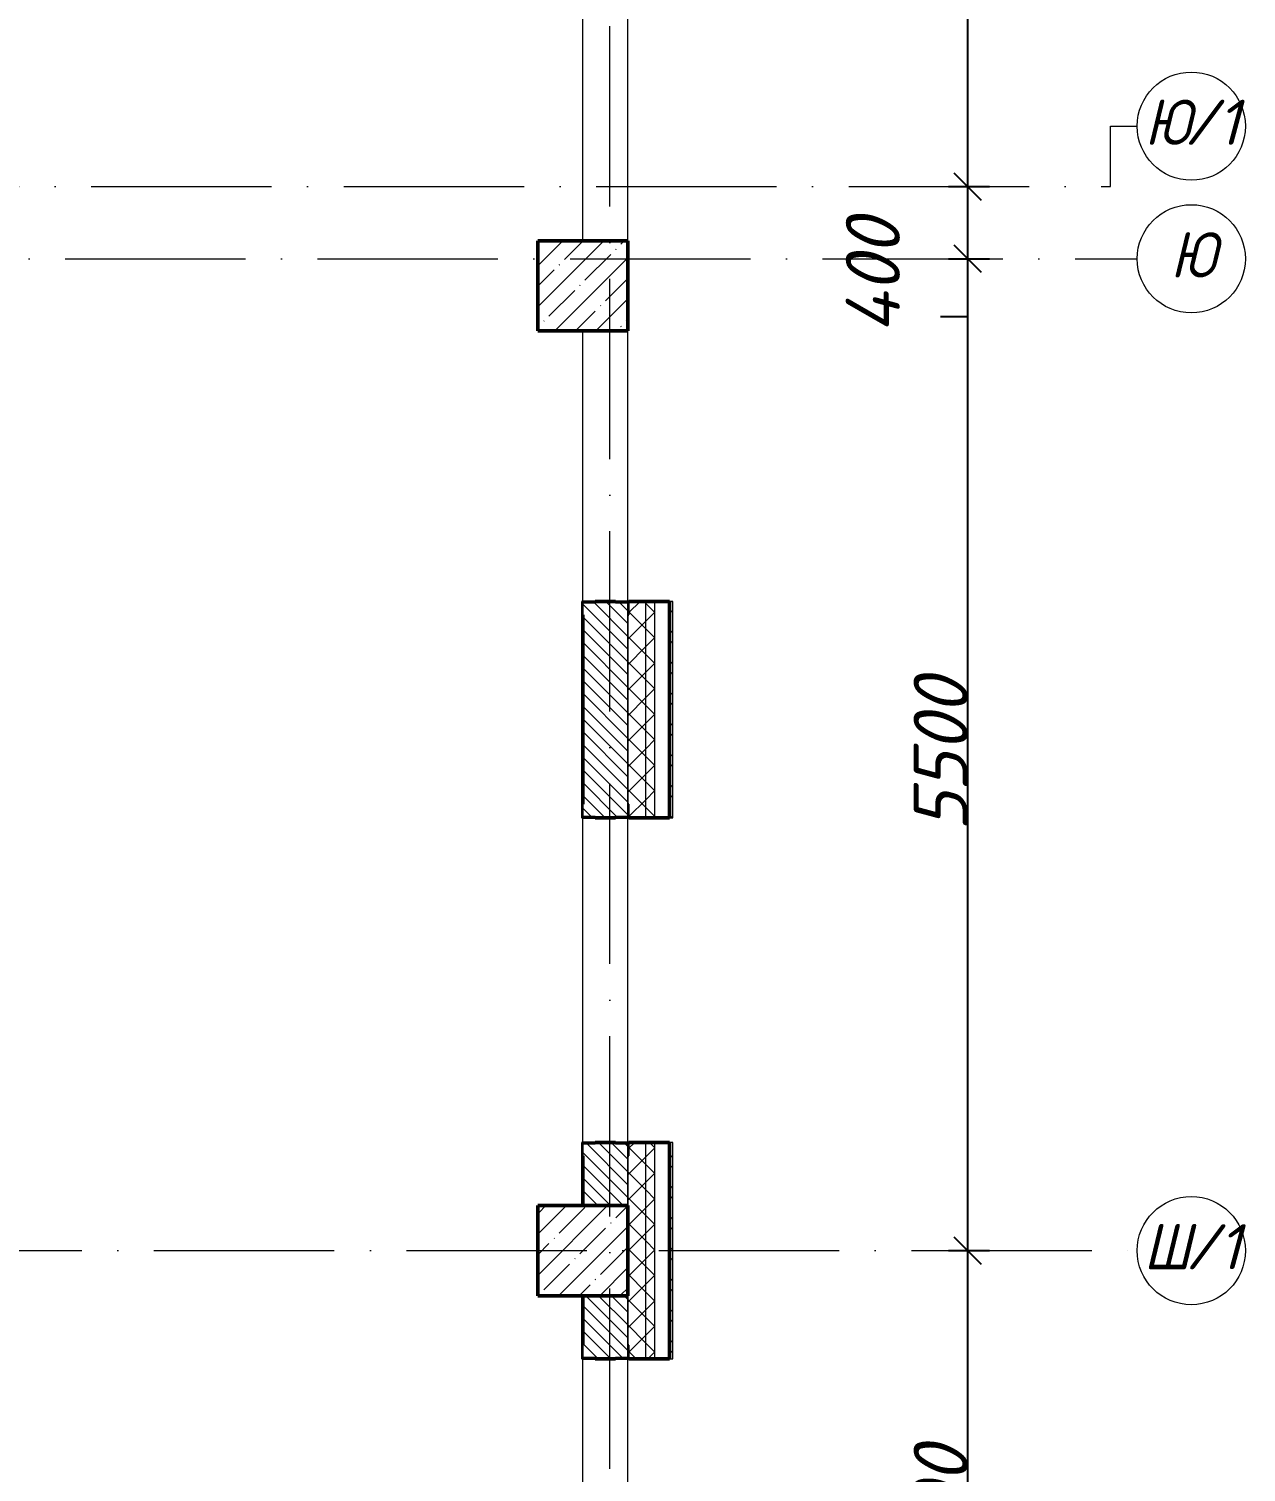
# Model space of a CAD drawing. Header units: millimetres. Extents: x -537608 to 253996, y -217170 to 186033.
# Drawn here: x -86720 to -79969, y -20636 to -12632 of the extents above; entities that cross this region are included whole.
import ezdxf

# ---------------------------------------------------------------- set-up
doc = ezdxf.new("R2010")
doc.units = ezdxf.units.MM
doc.linetypes.add('50_200_ШТРИХ_1Т_ш5_п1_п1_', pattern=[1400, 1000, -200, 0, -200])
for name, color, linetype, lineweight in [('A-____-____-DIMS', 7, 'Continuous', 9), ('A-GENM-____-MCUT', 7, 'Continuous', 25), ('A-GENM-____-OTLN-1', 7, 'Continuous', 25), ('A-WALL-____-MCUT-2', 7, 'Continuous', 50), ('A-WALL-____-MCUT-3', 7, 'Continuous', 9), ('A-WALL-____-OTLN', 7, 'Continuous', 9), ('A-WALL-____-PATT-1', 7, 'Continuous', 9), ('A-WALL-FNSH-MCUT-1', 7, 'Continuous', 9), ('S-COLS-____-MCUT', 7, 'Continuous', 50), ('S-COLS-____-OTLN', 7, 'Continuous', 9), ('S-GRID-____-IDEN', 7, 'Continuous', 9), ('S-GRID-____-OTLN', 7, 'Continuous', 9), ('S-GRID-____-OTLN-1', 7, '50_200_ШТРИХ_1Т_ш5_п1_п1_', 9)]:
    doc.layers.add(name, color=color, linetype=linetype, lineweight=lineweight)
doc.styles.add('ISOCPEUR_I', font='isocpeui.ttf', dxfattribs={"height": 300})
doc.dimstyles.new('ISO-2_5_0_9К_БОЛЬШОЙ_ОСИ', dxfattribs={"dimscale": 304.8, "dimtxt": 248.995294, "dimasz": 0.492126, "dimexe": 0.393701, "dimexo": 0, "dimgap": 0, "dimtad": 1, "dimdec": 0, "dimzin": 0, "dimdsep": 46, "dimtxsty": 'ISOCPEUR_I', "dimblk1": 'OBLIQUE', "dimblk2": 'OBLIQUE', "dimsah": 1, "dimcen": 0.09, "dimdle": 0.393701, "dimazin": 0, "dimtfac": 1, "dimtdec": 4, "dimtix": 1, "dimtmove": 0, "dimatfit": 3, "dimfxl": 1, "dimtvp": 1, "dimtolj": 1, "dimtzin": 0, "dimarcsym": 2})
doc.dimstyles.new('ISO-2_5_0_9К_БОЛЬШОЙ_ОСИ_1', dxfattribs={"dimscale": 304.8, "dimtxt": 248.995294, "dimasz": 0.492126, "dimexe": 0.393701, "dimexo": 0, "dimgap": 0, "dimtad": 1, "dimdec": 0, "dimzin": 0, "dimdsep": 46, "dimtxsty": 'ISOCPEUR_I', "dimblk1": 'OBLIQUE', "dimblk2": 'OBLIQUE', "dimsah": 1, "dimcen": 0.09, "dimdle": 0.393701, "dimazin": 0, "dimtfac": 1, "dimtdec": 4, "dimtix": 1, "dimtmove": 1, "dimatfit": 3, "dimfxl": 1, "dimtvp": 1, "dimtolj": 1, "dimtzin": 0, "dimarcsym": 2})
pattern_1 = [(135, (-184647.673, -56738.29), (-35.35534, -35.35534), [])]
pattern_2 = [(45, (-184647.67, -56738.29), (-70.71068, 70.71068), []), (135, (-184647.67, -56738.29), (-70.71068, -70.71068), [])]

# ---------------------------------------------------------------- blocks, each defined once
blk = doc.blocks.new('BSC_Колонна _Прямоугольная - 500х500-V30-АР1_План отверстий 2 этажа в осях 1-64_А-ГГ')
at = {"layer": 'S-COLS-____-OTLN'}
h = blk.add_hatch(dxfattribs=at)
h.set_pattern_fill('FP_59', color=256, style=0, pattern_type=2)
h.set_pattern_definition([(45, (-101000, -37331.04), (-114.04925, 114.04925), []), (45, (-100885.95, -37331.04), (-114.04925, 114.04925), [201.613, -40.323, 3.353, -36.97])])
h.paths.add_polyline_path([(-250, -250), (250, -250), (250, 250), (-250, 250)], flags=0)
at = {"layer": 'S-COLS-____-MCUT'}
for p, q in [((250, 250), (-250, 250)), ((-250, 250), (-250, -250)), ((250, -250), (250, 250)), ((-250, -250), (250, -250))]:
    blk.add_line(p, q, dxfattribs=at)
blk = doc.blocks.new('BSC_Колонна _Прямоугольная - 500х500-V121-АР1_План отверстий 2 этажа в осях 1-64_А-ГГ')
at = {"layer": 'S-COLS-____-OTLN'}
h = blk.add_hatch(dxfattribs=at)
h.set_pattern_fill('FP_151', color=256, style=0, pattern_type=2)
h.set_pattern_definition([(45, (-101000, -42681.04), (-114.04925, 114.04925), []), (45, (-100885.95, -42681.04), (-114.04925, 114.04925), [201.613, -40.323, 3.353, -36.97])])
h.paths.add_polyline_path([(-250, -250), (250, -250), (250, 250), (-250, 250)], flags=0)
at = {"layer": 'S-COLS-____-MCUT'}
for p, q in [((250, 250), (-250, 250)), ((-250, 250), (-250, -250)), ((250, -250), (250, 250)), ((-250, -250), (250, -250))]:
    blk.add_line(p, q, dxfattribs=at)
blk = doc.blocks.new('Фахверк_СКБ_Уголок - 250_2700-27497298-АР1_План отверстий 2 этажа в осях 1-64_А-ГГ')
at = {"layer": 'A-GENM-____-MCUT'}
for p, q in [((200, 181), (125, 181)), ((125, 181), (125, 106)), ((131, 106), (131, 175)), ((131, 175), (200, 175)), ((200, 175), (200, 181)), ((125, 106), (131, 106)), ((131, -6), (125, -6)), ((125, -6), (125, -81)), ((131, -75), (131, -6)), ((200, -75), (131, -75)), ((200, -81), (200, -75)), ((125, -81), (200, -81))]:
    blk.add_line(p, q, dxfattribs=at)
blk = doc.blocks.new('Ось сетки - Круг_Ø6_00__ISO-2_5_0_9K_-25732049-АР1_План отверстий 2 этажа в осях 1-64_А-ГГ')
at = {"layer": 'S-GRID-____-IDEN'}
blk.add_circle((0, 0), 3, dxfattribs=at)
blk = doc.blocks.new('_Oblique')
at = {"color": 0, "linetype": 'ByBlock', "lineweight": -2}
blk.add_line((-0.5, -0.5), (0.5, 0.5), dxfattribs=at)
blk = doc.blocks.new('*D2519')
at = {"layer": 'A-____-____-DIMS', "color": 0, "lineweight": -2, "transparency": 16777216}
for p, q in [((-81513.4, -22527.2), (-81513.4, -19287.2)), ((-81619.5, -19407.2), (-81393.4, -19407.2)), ((-81619.5, -22407.2), (-81393.4, -22407.2))]:
    blk.add_line(p, q, dxfattribs=at)
at = {"layer": 'Defpoints', "color": 0, "transparency": 16777216}
for p in [(-81619.5, -19407.2), (-81513.4, -19407.2), (-81619.5, -22407.2)]:
    blk.add_point(p, dxfattribs=at)
at = {"layer": 'A-____-____-DIMS', "color": 0, "lineweight": -2, "transparency": 16777216, "xscale": 150, "yscale": 150, "zscale": 150}
for p, rotation in [((-81513.4, -19407.2), 90), ((-81513.4, -22407.2), 270)]:
    blk.add_blockref('_Oblique', p, dxfattribs=dict(at, rotation=rotation))
at = {"layer": 'A-____-____-DIMS', "color": 0, "transparency": 16777216, "insert": (-81663.4, -20907.2), "char_height": 300, "width": 758.478, "attachment_point": 5, "rotation": 90, "style": 'ISOCPEUR_I'}
blk.add_mtext('\\A1;3000', dxfattribs=at)
blk = doc.blocks.new('*D2520')
at = {"layer": 'A-____-____-DIMS', "color": 0, "lineweight": -2, "transparency": 16777216}
for p, q in [((-81513.4, -19527.2), (-81513.4, -13787.2)), ((-81619.5, -13907.2), (-81393.4, -13907.2)), ((-81619.5, -19407.2), (-81393.4, -19407.2))]:
    blk.add_line(p, q, dxfattribs=at)
at = {"layer": 'Defpoints', "color": 0, "transparency": 16777216}
for p in [(-81619.5, -13907.2), (-81513.4, -13907.2), (-81619.5, -19407.2)]:
    blk.add_point(p, dxfattribs=at)
at = {"layer": 'A-____-____-DIMS', "color": 0, "lineweight": -2, "transparency": 16777216, "xscale": 150, "yscale": 150, "zscale": 150}
for p, rotation in [((-81513.4, -13907.2), 90), ((-81513.4, -19407.2), 270)]:
    blk.add_blockref('_Oblique', p, dxfattribs=dict(at, rotation=rotation))
at = {"layer": 'A-____-____-DIMS', "color": 0, "transparency": 16777216, "insert": (-81663.4, -16657.2), "char_height": 300, "width": 758.478, "attachment_point": 5, "rotation": 90, "style": 'ISOCPEUR_I'}
blk.add_mtext('\\A1;5500', dxfattribs=at)
blk = doc.blocks.new('*D2521')
at = {"layer": 'A-____-____-DIMS', "color": 0, "lineweight": -2, "transparency": 16777216}
for p, q in [((-81513.4, -14027.2), (-81513.4, -13387.2)), ((-81619.5, -13507.2), (-81393.4, -13507.2)), ((-81619.5, -13907.2), (-81393.4, -13907.2)), ((-81513.4, -14227), (-81513.4, -13907.2)), ((-81663.4, -14227), (-81513.4, -14227))]:
    blk.add_line(p, q, dxfattribs=at)
at = {"layer": 'Defpoints', "color": 0, "transparency": 16777216}
for p in [(-81619.5, -13507.2), (-81513.4, -13507.2), (-81619.5, -13907.2)]:
    blk.add_point(p, dxfattribs=at)
at = {"layer": 'A-____-____-DIMS', "color": 0, "lineweight": -2, "transparency": 16777216, "xscale": 150, "yscale": 150, "zscale": 150}
for p, rotation in [((-81513.4, -13507.2), 90), ((-81513.4, -13907.2), 270)]:
    blk.add_blockref('_Oblique', p, dxfattribs=dict(at, rotation=rotation))
at = {"layer": 'A-____-____-DIMS', "color": 0, "transparency": 16777216, "insert": (-82189.5, -14322.9), "char_height": 300, "width": 591.843, "attachment_point": 1, "rotation": 90, "line_spacing_factor": 1.149209, "style": 'ISOCPEUR_I'}
blk.add_mtext('\\A1;400', dxfattribs=at)
blk = doc.blocks.new('*D2522')
at = {"layer": 'A-____-____-DIMS', "color": 0, "lineweight": -2, "transparency": 16777216}
for p, q in [((-81513.4, -13627.2), (-81513.4, -9837.2)), ((-81619.5, -9957.2), (-81393.4, -9957.2)), ((-81619.5, -13507.2), (-81393.4, -13507.2))]:
    blk.add_line(p, q, dxfattribs=at)
at = {"layer": 'Defpoints', "color": 0, "transparency": 16777216}
for p in [(-81619.5, -9957.2), (-81513.4, -9957.2), (-81619.5, -13507.2)]:
    blk.add_point(p, dxfattribs=at)
at = {"layer": 'A-____-____-DIMS', "color": 0, "lineweight": -2, "transparency": 16777216, "xscale": 150, "yscale": 150, "zscale": 150}
for p, rotation in [((-81513.4, -9957.2), 90), ((-81513.4, -13507.2), 270)]:
    blk.add_blockref('_Oblique', p, dxfattribs=dict(at, rotation=rotation))
at = {"layer": 'A-____-____-DIMS', "color": 0, "transparency": 16777216, "insert": (-81663.4, -11732.2), "char_height": 300, "width": 758.478, "attachment_point": 5, "rotation": 90, "style": 'ISOCPEUR_I'}
blk.add_mtext('\\A1;3550', dxfattribs=at)

msp = doc.modelspace()

# ---------------------------------------------------------------- hatches: boundary and pattern name
at = {"layer": 'A-WALL-____-PATT-1'}
h = msp.add_hatch(dxfattribs=at)
h.set_pattern_fill('FP_1', color=256, style=0, pattern_type=2)
h.set_pattern_definition(pattern_2)
h.paths.add_polyline_path([(-83297.6725, -58757.2474), (-83297.6725, -57807.2474), (-83391.6725, -57807.2474), (-83391.6725, -57882.2474), (-83397.6725, -57882.2474), (-83397.6725, -58757.2474)], flags=0)
h.paths.add_polyline_path([(-83391.6725, -56007.2474), (-83297.6725, -56007.2474), (-83297.6725, -54807.2474), (-83391.6725, -54807.2474), (-83391.6725, -54882.2474), (-83397.6725, -54882.2474), (-83397.6725, -55932.2474), (-83391.6725, -55932.2474), (-83391.6725, -56002.3808)], flags=0)
h.paths.add_polyline_path([(-83391.6725, -53007.2474), (-83297.6725, -53007.2474), (-83297.6725, -51807.2474), (-83391.6725, -51807.2474), (-83391.6725, -51882.2474), (-83397.6725, -51882.2474), (-83397.6725, -52932.2474), (-83391.6725, -52932.2474), (-83391.6725, -53001.2474)], flags=0)
h.paths.add_polyline_path([(-83297.6725, -50007.2474), (-83297.6725, -48807.2474), (-83391.6725, -48807.2474), (-83391.6725, -48882.2474), (-83397.6725, -48882.2474), (-83397.6725, -49932.2474), (-83391.6725, -49932.2474), (-83391.6725, -50007.2474)], flags=0)
h.paths.add_polyline_path([(-83297.6725, -47007.2474), (-83297.6725, -45807.2474), (-83391.6725, -45807.2474), (-83391.6725, -45882.2474), (-83397.6725, -45882.2474), (-83397.6725, -46932.2474), (-83391.6725, -46932.2474), (-83391.6725, -47007.2474)], flags=0)
h.paths.add_polyline_path([(-83297.6725, -44007.2474), (-83297.6725, -42807.2474), (-83391.6725, -42807.2474), (-83391.6725, -42882.2474), (-83397.6725, -42882.2474), (-83397.6725, -43932.2474), (-83391.6725, -43932.2474), (-83391.6725, -44007.2474)], flags=0)
h.paths.add_polyline_path([(-83391.6725, -41007.2474), (-83297.6725, -41007.2474), (-83297.6725, -39807.2474), (-83391.6725, -39807.2474), (-83391.6725, -39882.2474), (-83397.6725, -39882.2474), (-83397.6725, -40932.2474), (-83391.6725, -40932.2474), (-83391.6725, -41001.2474)], flags=0)
h.paths.add_polyline_path([(-83391.6725, -38007.2474), (-83297.6725, -38007.2474), (-83297.6725, -36807.2474), (-83391.6725, -36807.2474), (-83391.6725, -36882.2474), (-83397.6725, -36882.2474), (-83397.6725, -37932.2474), (-83391.6725, -37932.2474), (-83391.6725, -38001.2474)], flags=0)
h.paths.add_polyline_path([(-83297.6725, -32007.2474), (-83297.6725, -30807.2474), (-83391.6725, -30807.2474), (-83391.6725, -30882.2474), (-83397.6725, -30882.2474), (-83397.6725, -31932.2474), (-83391.6725, -31932.2474), (-83391.6725, -32007.2474)], flags=0)
h.paths.add_polyline_path([(-83391.6725, -29007.2474), (-83297.6725, -29007.2474), (-83297.6725, -27807.2474), (-83391.6725, -27807.2474), (-83391.6725, -27882.2474), (-83397.6725, -27882.2474), (-83397.6725, -28932.2474), (-83391.6725, -28932.2474), (-83391.6725, -29001.2474)], flags=0)
h.paths.add_polyline_path([(-83391.6725, -26007.2474), (-83297.6725, -26007.2474), (-83297.6725, -24807.2474), (-83391.6725, -24807.2474), (-83391.6725, -24882.2474), (-83397.6725, -24882.2474), (-83397.6725, -25932.2474), (-83391.6725, -25932.2474), (-83391.6725, -26001.2474)], flags=0)
h.paths.add_polyline_path([(-83297.6725, -23007.2474), (-83297.6725, -21807.2474), (-83391.6725, -21807.2474), (-83391.6725, -21882.2474), (-83397.6725, -21882.2474), (-83397.6725, -22932.2474), (-83391.6725, -22932.2474), (-83391.6725, -23007.2474)], flags=0)
h.paths.add_polyline_path([(-83391.6725, -20007.2474), (-83297.6725, -20007.2474), (-83297.6725, -18807.2474), (-83391.6725, -18807.2474), (-83391.6725, -18882.2474), (-83397.6725, -18882.2474), (-83397.6725, -19932.2474), (-83391.6725, -19932.2474), (-83391.6725, -20001.2474)], flags=0)
h.paths.add_polyline_path([(-83297.6725, -17007.2474), (-83297.6725, -15807.2474), (-83391.6725, -15807.2474), (-83391.6725, -15882.2474), (-83397.6725, -15882.2474), (-83397.6725, -16932.2474), (-83391.6725, -16932.2474), (-83391.6725, -17007.2474)], flags=0)
h.paths.add_polyline_path([(-83391.6725, -11007.2474), (-83297.6725, -11007.2474), (-83297.6725, -9942.2474), (-83397.6725, -9942.2474), (-83397.6725, -10932.2474), (-83391.6725, -10932.2474), (-83391.6725, -11001.2474)], flags=0)
h = msp.add_hatch(dxfattribs=at)
h.set_pattern_fill('FP_1', color=256, style=0, pattern_type=2)
h.set_pattern_definition(pattern_2)
h.paths.add_polyline_path([(-83297.6725, -58807.2474), (-83247.6725, -58807.2474), (-83247.6725, -57807.2474), (-83297.6725, -57807.2474), (-83297.6725, -58757.2474)], flags=0)
h.paths.add_polyline_path([(-83297.6725, -56007.2474), (-83247.6725, -56007.2474), (-83247.6725, -54807.2474), (-83297.6725, -54807.2474), (-83297.6725, -56002.3808)], flags=0)
h.paths.add_polyline_path([(-83247.6725, -53007.2474), (-83247.6725, -51807.2474), (-83297.6725, -51807.2474), (-83297.6725, -53007.2474)], flags=0)
h.paths.add_polyline_path([(-83297.6725, -50007.2474), (-83247.6725, -50007.2474), (-83247.6725, -48807.2474), (-83297.6725, -48807.2474), (-83297.6725, -49982.4228)], flags=0)
h.paths.add_polyline_path([(-83297.6725, -47007.2474), (-83247.6725, -47007.2474), (-83247.6725, -45807.2474), (-83297.6725, -45807.2474), (-83297.6725, -46542.4469)], flags=0)
h.paths.add_polyline_path([(-83247.6725, -44007.2474), (-83247.6725, -42807.2474), (-83297.6725, -42807.2474), (-83297.6725, -44007.2474)], flags=0)
h.paths.add_polyline_path([(-83297.6725, -41007.2474), (-83247.6725, -41007.2474), (-83247.6725, -39807.2474), (-83297.6725, -39807.2474), (-83297.6725, -40522.4889)], flags=0)
h.paths.add_polyline_path([(-83297.6725, -38007.2474), (-83247.6725, -38007.2474), (-83247.6725, -36807.2474), (-83297.6725, -36807.2474), (-83297.6725, -37082.5129)], flags=0)
h.paths.add_polyline_path([(-83247.6725, -32007.2474), (-83247.6725, -30807.2474), (-83297.6725, -30807.2474), (-83297.6725, -32007.2474)], flags=0)
h.paths.add_polyline_path([(-83247.6725, -29007.2474), (-83247.6725, -27807.2474), (-83297.6725, -27807.2474), (-83297.6725, -29007.2474)], flags=0)
h.paths.add_polyline_path([(-83247.6725, -26007.2474), (-83247.6725, -24807.2474), (-83297.6725, -24807.2474), (-83297.6725, -26007.2474)], flags=0)
h.paths.add_polyline_path([(-83247.6725, -23007.2474), (-83247.6725, -21807.2474), (-83297.6725, -21807.2474), (-83297.6725, -23007.2474)], flags=0)
h.paths.add_polyline_path([(-83297.6725, -20007.2474), (-83247.6725, -20007.2474), (-83247.6725, -18807.2474), (-83297.6725, -18807.2474), (-83297.6725, -19882.633)], flags=0)
h.paths.add_polyline_path([(-83247.6725, -17007.2474), (-83247.6725, -15807.2474), (-83297.6725, -15807.2474), (-83297.6725, -17007.2474)], flags=0)
h.paths.add_polyline_path([(-83297.6725, -11007.2474), (-83247.6725, -11007.2474), (-83247.6725, -9942.2474), (-83297.6725, -9942.2474), (-83297.6725, -10422.699)], flags=0)
h = msp.add_hatch(dxfattribs=at)
h.set_pattern_fill('FP_3', color=256, style=0, pattern_type=2)
h.set_pattern_definition([(45, (-184647.67, -56738.29), (-85.53659, 85.53659), []), (45, (-184590.65, -56738.29), (-85.53659, 85.53659), [])])
h.paths.add_polyline_path([(-83167.6725, -58907.2474), (-83147.6725, -58907.2474), (-83147.6725, -57807.2474), (-83167.6725, -57807.2474), (-83167.6725, -58887.2474)], flags=0)
h.paths.add_polyline_path([(-83147.6725, -56007.2474), (-83147.6725, -54807.2474), (-83167.6725, -54807.2474), (-83167.6725, -56007.2474)], flags=0)
h.paths.add_polyline_path([(-83147.6725, -53007.2474), (-83147.6725, -51807.2474), (-83167.6725, -51807.2474), (-83167.6725, -53007.2474)], flags=0)
h.paths.add_polyline_path([(-83147.6725, -50007.2474), (-83147.6725, -48807.2474), (-83167.6725, -48807.2474), (-83167.6725, -50007.2474)], flags=0)
h.paths.add_polyline_path([(-83167.6725, -47007.2474), (-83147.6725, -47007.2474), (-83147.6725, -45807.2474), (-83167.6725, -45807.2474), (-83167.6725, -46542.4469)], flags=0)
h.paths.add_polyline_path([(-83167.6725, -44007.2474), (-83147.6725, -44007.2474), (-83147.6725, -42807.2474), (-83167.6725, -42807.2474), (-83167.6725, -43962.4649)], flags=0)
h.paths.add_polyline_path([(-83167.6725, -41007.2474), (-83147.6725, -41007.2474), (-83147.6725, -39807.2474), (-83167.6725, -39807.2474), (-83167.6725, -40522.4889)], flags=0)
h.paths.add_polyline_path([(-83167.6725, -38007.2474), (-83147.6725, -38007.2474), (-83147.6725, -36807.2474), (-83167.6725, -36807.2474), (-83167.6725, -37082.5129)], flags=0)
h.paths.add_polyline_path([(-83147.6725, -32007.2474), (-83147.6725, -30807.2474), (-83167.6725, -30807.2474), (-83167.6725, -32007.2474)], flags=0)
h.paths.add_polyline_path([(-83167.6725, -29007.2474), (-83147.6725, -29007.2474), (-83147.6725, -27807.2474), (-83167.6725, -27807.2474), (-83167.6725, -28482.5729)], flags=0)
h.paths.add_polyline_path([(-83167.6725, -26007.2474), (-83147.6725, -26007.2474), (-83147.6725, -24807.2474), (-83167.6725, -24807.2474), (-83167.6725, -25042.597)], flags=0)
h.paths.add_polyline_path([(-83167.6725, -23007.2474), (-83147.6725, -23007.2474), (-83147.6725, -21807.2474), (-83167.6725, -21807.2474), (-83167.6725, -22462.615)], flags=0)
h.paths.add_polyline_path([(-83147.6725, -20007.2474), (-83147.6725, -18807.2474), (-83167.6725, -18807.2474), (-83167.6725, -20007.2474)], flags=0)
h.paths.add_polyline_path([(-83167.6725, -17007.2474), (-83147.6725, -17007.2474), (-83147.6725, -15807.2474), (-83167.6725, -15807.2474), (-83167.6725, -16442.657)], flags=0)
h.paths.add_polyline_path([(-83147.6725, -11007.2474), (-83147.6725, -9942.2474), (-83167.6725, -9942.2474), (-83167.6725, -11007.2474)], flags=0)
h = msp.add_hatch(dxfattribs=at)
h.set_pattern_fill('FP_6', color=256, style=0, pattern_type=2)
h.set_pattern_definition(pattern_1)
h.paths.add_polyline_path([(-83466.6725, -19157.2474), (-83397.6725, -19157.2474), (-83397.6725, -18813.2474), (-83466.6725, -18813.2474), (-83466.6725, -18807.2474), (-83578.6725, -18807.2474), (-83578.6725, -18813.2474), (-83647.6725, -18813.2474), (-83647.6725, -19157.2474), (-83578.6725, -19157.2474)], flags=0)
h.paths.add_polyline_path([(-83578.6725, -17007.2474), (-83466.6725, -17007.2474), (-83466.6725, -17001.2474), (-83397.6725, -17001.2474), (-83397.6725, -15813.2474), (-83466.6725, -15813.2474), (-83466.6725, -15807.2474), (-83578.6725, -15807.2474), (-83578.6725, -15813.2474), (-83647.6725, -15813.2474), (-83647.6725, -17001.2474), (-83578.6725, -17001.2474)], flags=0)
h = msp.add_hatch(dxfattribs=at)
h.set_pattern_fill('FP_6', color=256, style=0, pattern_type=2)
h.set_pattern_definition(pattern_1)
h.paths.add_polyline_path([(-83466.6725, -22157.2474), (-83397.6725, -22157.2474), (-83397.6725, -21813.2474), (-83466.6725, -21813.2474), (-83466.6725, -21807.2474), (-83578.6725, -21807.2474), (-83578.6725, -21813.2474), (-83647.6725, -21813.2474), (-83647.6725, -22157.2474)], flags=0)
h.paths.add_polyline_path([(-83466.6725, -20007.2474), (-83466.6725, -20001.2474), (-83397.6725, -20001.2474), (-83397.6725, -19657.2474), (-83647.6725, -19657.2474), (-83647.6725, -20001.2474), (-83578.6725, -20001.2474), (-83578.6725, -20007.2474)], flags=0)

# ---------------------------------------------------------------- linework, layer by layer
at = {"layer": 'A-WALL-____-MCUT-2'}
for p, q in [((-83466.6725, -15807.2474), (-83578.6725, -15807.2474)), ((-83167.6725, -15807.2474), (-83391.6725, -15807.2474)), ((-83167.6725, -17007.2474), (-83167.6725, -15807.2474)), ((-83647.6725, -15882.2474), (-83647.6725, -16932.2474)), ((-83578.6725, -17007.2474), (-83466.6725, -17007.2474)), ((-83391.6725, -17007.2474), (-83167.6725, -17007.2474)), ((-83466.6725, -18807.2474), (-83578.6725, -18807.2474)), ((-83167.6725, -18807.2474), (-83391.6725, -18807.2474)), ((-83167.6725, -20007.2474), (-83167.6725, -18807.2474)), ((-83647.6725, -18882.2474), (-83647.6725, -19157.2474)), ((-83647.6725, -19657.2474), (-83647.6725, -19932.2474)), ((-83578.6725, -20007.2474), (-83466.6725, -20007.2474)), ((-83391.6725, -20007.2474), (-83167.6725, -20007.2474))]:
    msp.add_line(p, q, dxfattribs=at)
at = {"layer": 'A-WALL-____-MCUT-3'}
for p, q in [((-83297.6725, -17007.2474), (-83297.6725, -15807.2474)), ((-83247.6725, -17007.2474), (-83247.6725, -15807.2474)), ((-83397.6725, -16932.2474), (-83397.6725, -15882.2474)), ((-83397.6725, -15882.2474), (-83397.6725, -16932.2474)), ((-83297.6725, -20007.2474), (-83297.6725, -18807.2474)), ((-83247.6725, -20007.2474), (-83247.6725, -18807.2474)), ((-83397.6725, -19157.2474), (-83397.6725, -18882.2474)), ((-83397.6725, -18882.2474), (-83397.6725, -19157.2474)), ((-83397.6725, -19932.2474), (-83397.6725, -19657.2474)), ((-83397.6725, -19657.2474), (-83397.6725, -19932.2474))]:
    msp.add_line(p, q, dxfattribs=at)
at = {"layer": 'A-WALL-____-OTLN'}
for p, q in [((-83647.6725, -13807.2474), (-83647.6725, -11007.2474)), ((-83397.6725, -13807.2474), (-83397.6725, -11007.2474)), ((-83647.6725, -15807.2474), (-83647.6725, -14307.2474)), ((-83397.6725, -15807.2474), (-83397.6725, -14307.2474)), ((-83647.6725, -18807.2474), (-83647.6725, -17007.2474)), ((-83397.6725, -18807.2474), (-83397.6725, -17007.2474)), ((-83647.6725, -21807.2474), (-83647.6725, -20007.2474)), ((-83397.6725, -21807.2474), (-83397.6725, -20007.2474))]:
    msp.add_line(p, q, dxfattribs=at)
at = {"layer": 'A-WALL-FNSH-MCUT-1'}
for p, q in [((-83147.6725, -15807.2474), (-83167.6725, -15807.2474)), ((-83167.6725, -15807.2474), (-83167.6725, -17007.2474)), ((-83147.6725, -17007.2474), (-83147.6725, -15807.2474)), ((-83167.6725, -17007.2474), (-83147.6725, -17007.2474)), ((-83147.6725, -18807.2474), (-83167.6725, -18807.2474)), ((-83167.6725, -18807.2474), (-83167.6725, -20007.2474)), ((-83147.6725, -20007.2474), (-83147.6725, -18807.2474)), ((-83167.6725, -20007.2474), (-83147.6725, -20007.2474))]:
    msp.add_line(p, q, dxfattribs=at)
at = {"layer": 'S-GRID-____-OTLN'}
for p, q in [((-80721.2621, -13171.7749), (-80573.2659, -13171.7749)), ((-80721.2621, -13507.2474), (-80721.2621, -13171.7749))]:
    msp.add_line(p, q, dxfattribs=at)
at = {"layer": 'S-GRID-____-OTLN-1'}
for p, q in [((-83497.6725, -61220.8957), (-83497.6725, -6857.3298)), ((-110175.358, -13507.2474), (-80721.2621, -13507.2474)), ((-117320.9021, -13907.2474), (-80573.2659, -13907.2474)), ((-91626.4082, -19407.2474), (-80573.2659, -19407.2474))]:
    msp.add_line(p, q, dxfattribs=at)

# ---------------------------------------------------------------- block references
at = {"layer": 'A-GENM-____-OTLN-1'}
for p, rotation in [((-83572.6725, -15682.2474), 269.9999999999999), ((-83472.6725, -17132.2474), 89.9999999999999), ((-83572.6725, -18682.2474), 269.9999999999999), ((-83472.6725, -20132.2474), 89.9999999999999)]:
    msp.add_blockref('Фахверк_СКБ_Уголок - 250_2700-27497298-АР1_План отверстий 2 этажа в осях 1-64_А-ГГ', p, dxfattribs=dict(at, rotation=rotation))
at = {"layer": 'S-COLS-____-OTLN'}
for name, p in [('BSC_Колонна _Прямоугольная - 500х500-V121-АР1_План отверстий 2 этажа в осях 1-64_А-ГГ', (-83647.6725, -14057.2474)), ('BSC_Колонна _Прямоугольная - 500х500-V30-АР1_План отверстий 2 этажа в осях 1-64_А-ГГ', (-83647.6725, -19407.2474))]:
    msp.add_blockref(name, p, dxfattribs=at)
at = {"layer": 'S-GRID-____-IDEN', "xscale": 99.99999999999993, "yscale": 99.99999999999993, "zscale": 99.99999999999993}
for p, rotation in [((-80273.2659, -13171.7749), 269.9999999999994), ((-80273.2659, -13907.2474), 269.9999999999995), ((-80273.2659, -19407.2474), 269.9999999999995)]:
    msp.add_blockref('Ось сетки - Круг_Ø6_00__ISO-2_5_0_9K_-25732049-АР1_План отверстий 2 этажа в осях 1-64_А-ГГ', p, dxfattribs=dict(at, rotation=rotation))

# ---------------------------------------------------------------- texts
at = {"layer": 'S-GRID-____-IDEN', "char_height": 250, "attachment_point": 1, "style": 'ISOCPEUR_I'}
for s, insert, width in [('\\fISOCPEUR|b0|i1|c204|p34|;\\W.9;Ю', (-80531.8954, -13025.1424), 266.961937), ('/1', (-80311.6298, -13025.1424), 346.329), ('\\fISOCPEUR|b0|i1|c204|p34|;\\W.9;Ю', (-80389.2454, -13760.6149), 266.961937), ('\\fISOCPEUR|b0|i1|c204|p34|;\\W.9;Ш', (-80537.7454, -19260.6149), 281.392312), ('/1', (-80305.5736, -19260.6149), 346.329)]:
    msp.add_mtext(s, dxfattribs=dict(at, insert=insert, width=width))

# ---------------------------------------------------------------- dimensions: what is measured, and where the dimension line sits
at = {"layer": 'A-____-____-DIMS'}
for base, p1, p2, override, picture, middle in [((-81513.431, -9957.2474), (-81619.4971, -13507.2474), (-81619.4971, -9957.2474), {"dimpost": '<>', "dimfxl": 3550}, '*D2522', (-81663.431, -11732.2474)), ((-81513.431, -13907.2474), (-81619.4971, -19407.2474), (-81619.4971, -13907.2474), {"dimpost": '<>', "dimfxl": 5500}, '*D2520', (-81663.431, -16657.2474)), ((-81513.431, -19407.2474), (-81619.4971, -22407.2474), (-81619.4971, -19407.2474), {"dimpost": '<>', "dimfxl": 3000}, '*D2519', (-81663.431, -20907.2474))]:
    dim = msp.add_linear_dim(base=base, p1=p1, p2=p2, angle=90, dimstyle='ISO-2_5_0_9К_БОЛЬШОЙ_ОСИ', override=override, dxfattribs=at)
    dim.commit()
    dim.dimension.update_dxf_attribs({"geometry": picture, "text_midpoint": middle})
dim = msp.add_linear_dim(base=(-81513.431, -13507.2474), p1=(-81619.4971, -13907.2474), p2=(-81619.4971, -13507.2474), angle=90, dimstyle='ISO-2_5_0_9К_БОЛЬШОЙ_ОСИ_1', override={"dimpost": '<>', "dimfxl": 400}, dxfattribs=at)
dim.commit()
dim.dimension.update_dxf_attribs({"geometry": '*D2521', "text_midpoint": (-81673.3783, -14226.9506), "dimtype": 160, "text_rotation": 90})

doc.saveas('drawing.dxf')
